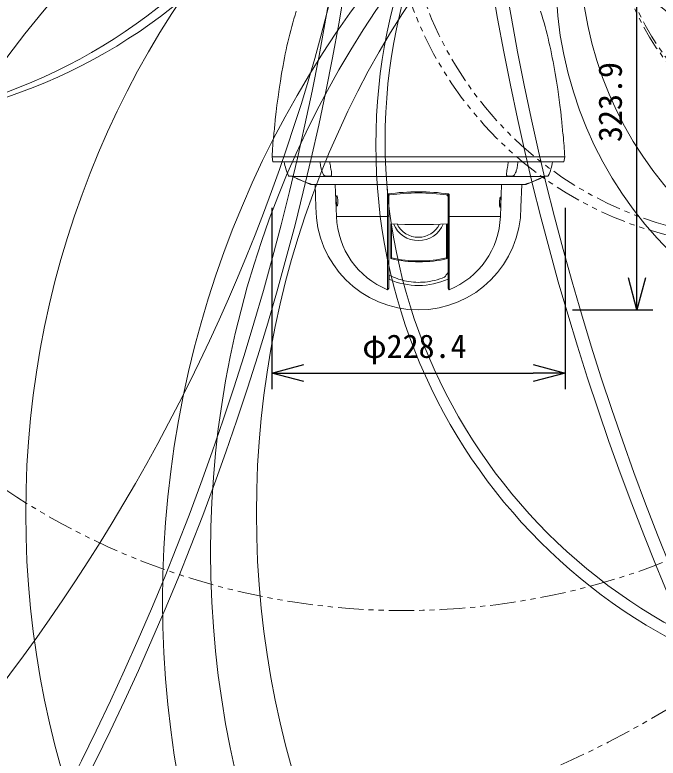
# Model space of a CAD drawing. Units: millimetres, scale not verified. Extents: x -9876 to 10121, y -1333 to 20075.
# Drawn here: x -53.5 to -3.3, y -12.5 to 45.5 of the extents above; entities that cross this region are included whole.
import ezdxf
from ezdxf.enums import TextEntityAlignment as Align

# ---------------------------------------------------------------- set-up
doc = ezdxf.new("R2010")
doc.units = ezdxf.units.MM
doc.header["$LTSCALE"] = 0.125
doc.linetypes.add('USER1', pattern=[31.75, 15.875, -3.175, 3.175, -3.175, 3.175, -3.175])
doc.layers.add('0-0_0', color=7, linetype='Continuous')
doc.layers.add('0-5_SUNPO', color=7, linetype='Continuous')
doc.layers.add('0-4_GAIKEI', color=1, linetype='Continuous', lineweight=18)
doc.styles.add('ＭＳ ゴシック', font='')
doc.styles.get('ＭＳ ゴシック').set_extended_font_data('MS Gothic')

# ---------------------------------------------------------------- blocks, each defined once
blk = doc.blocks.new('_Open30')
at = {"layer": '0-0_0'}
blk.add_line((0, 0), (-1, 0), dxfattribs=at)
blk.add_lwpolyline([(-1, 0.26795), (0, 0), (-1, -0.26795)], dxfattribs=at)
blk = doc.blocks.new('D1')
at = {"layer": '0-5_SUNPO'}
for p, q in [((160.0663, 397.9498), (160.0663, 383.823)), ((182.9663, 397.9498), (182.9663, 383.823)), ((162.5663, 385.073), (180.4663, 385.073))]:
    blk.add_line(p, q, dxfattribs=at)
at = {"layer": '0-5_SUNPO', "xscale": 2.5, "yscale": 2.5, "rotation": 180}
blk.add_blockref('_Open30', (160.0663, 385.073), dxfattribs=at)
at = {"layer": '0-5_SUNPO', "xscale": 2.5, "yscale": 2.5}
blk.add_blockref('_Open30', (182.9663, 385.073), dxfattribs=at)
at = {"layer": '0-5_SUNPO', "style": 'ＭＳ ゴシック'}
blk.add_text('φ228.4', height=1.833, dxfattribs=at).set_placement((167.1413, 385.698), align=Align.BOTTOM_LEFT)
blk = doc.blocks.new('D2')
at = {"layer": '0-5_SUNPO'}
for p, q in [((177.7399, 422.4324), (189.8182, 422.4324)), ((188.5682, 392.4983), (188.5682, 419.9324)), ((183.5327, 389.9983), (189.8182, 389.9983))]:
    blk.add_line(p, q, dxfattribs=at)
at = {"layer": '0-5_SUNPO', "xscale": 2.5, "yscale": 2.5}
for p, rotation in [((188.5682, 422.4324), 90), ((188.5682, 389.9983), 270)]:
    blk.add_blockref('_Open30', p, dxfattribs=dict(at, rotation=rotation))
at = {"layer": '0-5_SUNPO', "style": 'ＭＳ ゴシック'}
blk.add_text('323.9', height=1.833, rotation=90, dxfattribs=at).set_placement((187.9432, 403.0904), align=Align.BOTTOM_LEFT)

msp = doc.modelspace()

# ---------------------------------------------------------------- linework, layer by layer
at = {"layer": '0-4_GAIKEI'}
for p, q in [((-33.4034, 34.4444), (-10.5593, 34.4444)), ((-12.1457, 32.9144), (-31.8169, 32.9144)), ((-29.2368, 32.9376), (-29.2323, 32.9375)), ((-29.2323, 32.9375), (-29.0274, 32.9375)), ((-29.0274, 32.9376), (-28.8169, 32.9376)), ((-28.8169, 32.9376), (-28.8121, 32.9377)), ((-14.8352, 32.9376), (-15.0458, 32.9376)), ((-14.6304, 32.9375), (-14.8353, 32.9375)), ((-28.4649, 32.2863), (-28.3774, 29.781)), ((-24.3813, 24.0714), (-24.3813, 31.9241)), ((-15.4977, 32.2863), (-15.5852, 29.781)), ((-24.3025, 31.4461), (-24.3813, 31.4949)), ((-19.7207, 31.4768), (-19.6603, 31.4111)), ((-19.5813, 31.4949), (-19.6601, 31.4461)), ((-19.5813, 31.4949), (-19.5813, 24.0714)), ((-28.2699, 31.074), (-28.2661, 31.0044)), ((-24.3813, 29.781), (-28.3774, 29.781)), ((-24.2918, 29.8735), (-24.3813, 29.8068)), ((-24.2916, 29.8482), (-24.3813, 29.781)), ((-24.2916, 29.8482), (-24.2918, 29.8735)), ((-24.2916, 29.8482), (-24.2914, 29.7862)), ((-19.6711, 29.8482), (-19.6709, 29.8735)), ((-19.6711, 29.8482), (-19.5813, 29.781)), ((-19.6709, 29.8735), (-19.5813, 29.8068)), ((-15.5852, 29.781), (-19.5813, 29.781)), ((-24.1363, 29.2128), (-24.1363, 26.5028)), ((-24.0813, 29.2099), (-24.0813, 26.5557)), ((-19.7961, 29.2091), (-19.7961, 26.5654)), ((-19.7813, 29.2099), (-19.7813, 26.5557)), ((-19.7263, 26.5028), (-19.7263, 29.2128)), ((-24.0813, 26.5557), (-24.1363, 26.5028)), ((-19.7263, 26.5028), (-19.7813, 26.5557)), ((-24.2813, 25.1794), (-24.2914, 25.1794)), ((-24.2813, 24.8985), (-24.2813, 25.2229)), ((-24.2636, 24.8906), (-24.2637, 25.214)), ((-19.6713, 25.3856), (-19.6779, 25.4014)), ((-19.6713, 24.9031), (-19.6713, 24.1969)), ((-19.6713, 24.1969), (-19.5813, 24.0714))]:
    msp.add_line(p, q, dxfattribs=at)
at = {"layer": '0-4_GAIKEI', "color": 7}
for p, q in [((-33.3313, 34.0444), (-33.4034, 34.4444)), ((-10.6313, 34.0444), (-10.5593, 34.4444)), ((-33.3313, 34.0444), (-10.6313, 34.0444)), ((-32.0704, 32.9344), (-31.8493, 32.9344)), ((-30.4002, 32.2924), (-31.6208, 32.8156)), ((-13.5625, 32.2924), (-12.3418, 32.8156)), ((-11.8922, 32.9344), (-12.1134, 32.9344)), ((-30.257, 32.2844), (-30.2477, 32.2844)), ((-29.9813, 30.5044), (-30.0435, 32.2844)), ((-13.7061, 32.2844), (-14.7192, 32.2844)), ((-13.9813, 30.5044), (-13.9192, 32.2844)), ((-13.7057, 32.2844), (-13.715, 32.2844)), ((-13.5625, 32.2924), (-13.5627, 32.2924))]:
    msp.add_line(p, q, dxfattribs=at)
for points in [[(-33.1554, 37.3444), (-33.0842, 37.962), (-33.0202, 38.4769), (-32.9378, 39.0948), (-32.8493, 39.7119), (-32.7547, 40.3281), (-32.6532, 40.9432), (-32.5444, 41.5572), (-32.4871, 41.8637), (-32.4278, 42.1699), (-32.3664, 42.4757), (-32.3027, 42.7811), (-32.2367, 43.086), (-32.1681, 43.3903), (-32.0968, 43.694), (-32.0225, 43.997), (-31.9453, 44.2991), (-31.8648, 44.6004), (-31.7809, 44.9006), (-31.6935, 45.1999), (-31.6026, 45.4981), (-31.5083, 45.7952)], [(-10.8073, 37.3444), (-10.8784, 37.962), (-10.9424, 38.4769), (-11.0249, 39.0948), (-11.1133, 39.7119), (-11.208, 40.3281), (-11.3094, 40.9432), (-11.4182, 41.5572), (-11.4755, 41.8637), (-11.5348, 42.1699), (-11.5963, 42.4757), (-11.6599, 42.7811), (-11.726, 43.086), (-11.7946, 43.3903), (-11.8659, 43.694), (-11.9401, 43.997), (-12.0174, 44.2991), (-12.0979, 44.6004), (-12.1818, 44.9006), (-12.2692, 45.1999), (-12.3601, 45.4981), (-12.4543, 45.7952)], [(-13.6019, 32.2844), (-13.6021, 32.2844), (-30.3608, 32.2844)], [(-13.6923, 32.2863), (-29.2557, 32.2863), (-30.2704, 32.2863)]]:
    msp.add_lwpolyline(points, dxfattribs=at)
at = {"layer": '0-4_GAIKEI'}
for points in [[(-29.5905, 33.626), (-29.5755, 33.5524), (-29.5582, 33.479), (-29.5404, 33.4129), (-29.5202, 33.3476), (-29.4961, 33.2795), (-29.4683, 33.2115), (-29.4365, 33.1449), (-29.4093, 33.0959), (-29.3786, 33.0485), (-29.3555, 33.018), (-29.3298, 32.9891), (-29.2996, 32.9625)], [(-28.7849, 32.9625), (-28.7771, 32.9751), (-28.7712, 32.9888), (-28.7667, 33.0032), (-28.7611, 33.0304), (-28.758, 33.0585), (-28.7566, 33.0904), (-28.7569, 33.1227), (-28.7611, 33.1884), (-28.7687, 33.256), (-28.775, 33.3013), (-28.7896, 33.3924), (-28.8034, 33.4699), (-28.8327, 33.6261)], [(-15.0778, 32.9625), (-15.0855, 32.9751), (-15.0915, 32.9888), (-15.096, 33.0032), (-15.1016, 33.0304), (-15.1047, 33.0585), (-15.106, 33.0904), (-15.1057, 33.1227), (-15.1015, 33.1884), (-15.094, 33.256), (-15.0877, 33.3013), (-15.073, 33.3924), (-15.0593, 33.4699), (-15.03, 33.6261)], [(-14.2722, 33.626), (-14.2871, 33.5524), (-14.3044, 33.479), (-14.3223, 33.4129), (-14.3425, 33.3476), (-14.3666, 33.2795), (-14.3944, 33.2115), (-14.4262, 33.1449), (-14.4534, 33.0959), (-14.4841, 33.0485), (-14.5071, 33.018), (-14.5329, 32.9891), (-14.5631, 32.9625), (-14.5745, 32.9518), (-14.5881, 32.9448), (-14.6012, 32.9408), (-14.6259, 32.9376), (-14.6304, 32.9375)], [(-29.2996, 32.9625), (-29.2881, 32.9518), (-29.2746, 32.9448), (-29.2614, 32.9408), (-29.2368, 32.9376)], [(-28.8121, 32.9377), (-28.8006, 32.9391), (-28.7959, 32.9408), (-28.7904, 32.945), (-28.7868, 32.9521), (-28.7849, 32.9625)], [(-15.0458, 32.9376), (-15.0506, 32.9377), (-15.0621, 32.9391), (-15.0668, 32.9408), (-15.0722, 32.945), (-15.0759, 32.9521), (-15.0778, 32.9625)], [(-28.2661, 31.0044), (-28.265, 30.9323), (-28.2668, 30.8629), (-28.2737, 30.774), (-28.2847, 30.7009), (-28.297, 30.6516), (-28.3035, 30.6333), (-28.3103, 30.6195), (-28.3171, 30.61), (-28.324, 30.6051), (-28.3279, 30.6044), (-28.3327, 30.6055), (-28.3374, 30.6091), (-28.342, 30.6149), (-28.3508, 30.6337), (-28.3589, 30.6615), (-28.3664, 30.698), (-28.3761, 30.7676), (-28.3839, 30.8523), (-28.3921, 31.0044), (-28.3945, 31.1106), (-28.3938, 31.2083), (-28.3912, 31.27), (-28.3868, 31.3213), (-28.3827, 31.3491), (-28.3779, 31.3715), (-28.3726, 31.3874), (-28.3666, 31.3981), (-28.3616, 31.4028), (-28.3562, 31.4044), (-28.352, 31.4035), (-28.3433, 31.3968), (-28.3365, 31.3875), (-28.3295, 31.3746), (-28.3153, 31.3381), (-28.3046, 31.301), (-28.2943, 31.2564), (-28.2846, 31.202), (-28.2764, 31.1416), (-28.2699, 31.074)], [(-24.3813, 31.4949), (-24.3792, 31.5104), (-24.3732, 31.5241), (-24.3621, 31.5362), (-24.3486, 31.5429), (-24.3434, 31.544)], [(-24.2894, 31.4821), (-24.2804, 31.4886), (-24.2687, 31.4911), (-24.2603, 31.4901), (-24.2541, 31.4878), (-24.2505, 31.4853)], [(-19.6732, 31.4821), (-19.6823, 31.4886), (-19.6939, 31.4911), (-19.7023, 31.4901), (-19.7086, 31.4878), (-19.7122, 31.4853)], [(-19.5813, 31.4949), (-19.5834, 31.5104), (-19.5895, 31.5241), (-19.6005, 31.5362), (-19.6141, 31.5429), (-19.6192, 31.544)], [(-24.2914, 29.7862), (-24.2913, 24.1969), (-24.3813, 24.0714)], [(-19.6711, 29.8482), (-19.6712, 29.7862), (-19.6713, 24.1969)], [(-24.2914, 25.2281), (-24.1074, 25.1379), (-23.9199, 25.0548), (-23.8248, 25.0159), (-23.7289, 24.9788), (-23.6326, 24.9438), (-23.5356, 24.9106), (-23.3788, 24.8615), (-23.2205, 24.8174), (-23.0609, 24.7783), (-22.9001, 24.7443), (-22.7382, 24.7156), (-22.5574, 24.6898), (-22.3757, 24.6705), (-22.1935, 24.6577), (-22.0109, 24.6516), (-21.8283, 24.652), (-21.6457, 24.659), (-21.4636, 24.6726), (-21.282, 24.6927), (-21.1013, 24.7194), (-21.0018, 24.7369), (-20.9027, 24.7563), (-20.7057, 24.8011), (-20.5107, 24.8536), (-20.3179, 24.9136), (-20.1277, 24.9811), (-19.9403, 25.0558)]]:
    msp.add_lwpolyline(points, dxfattribs=at)
msp.add_lwpolyline([(-15.5584, 30.9044), (-15.5556, 31.0105), (-15.555, 31.1083), (-15.5564, 31.1761), (-15.5598, 31.2311), (-15.5651, 31.2715), (-15.5695, 31.2888), (-15.5747, 31.2998), (-15.5794, 31.3038), (-15.5818, 31.3044), (-15.5861, 31.303), (-15.5907, 31.2988), (-15.5954, 31.2919), (-15.6037, 31.2744), (-15.6123, 31.2496), (-15.6215, 31.2152), (-15.6305, 31.1732), (-15.6392, 31.1224), (-15.6468, 31.0654), (-15.6543, 30.9869), (-15.6589, 30.9044), (-15.6602, 30.8323), (-15.659, 30.7629), (-15.6536, 30.6741), (-15.6447, 30.6009), (-15.6349, 30.5516), (-15.6241, 30.5194), (-15.6167, 30.5079), (-15.6131, 30.5051), (-15.61, 30.5044), (-15.6083, 30.5046), (-15.605, 30.5064), (-15.6001, 30.5126), (-15.5954, 30.5228), (-15.5885, 30.5468), (-15.5823, 30.5803), (-15.5743, 30.6436), (-15.5677, 30.7226)], close=True, dxfattribs=at)
for centre, radius in [((-240.9301, 82.8827), 215.0153), ((-239.8571, 82.864), 215.0153), ((193.2439, 82.8173), 212.3644), ((194.317, 82.8361), 212.3644), ((-172.4246, 82.609), 147.9619), ((24.1882, 79.7781), 43.2814), ((25.2613, 79.7969), 43.2814), ((-68.8427, 79.7898), 42.9001), ((-67.7697, 79.7711), 42.9001), ((19.6345, -57.5518), 136.7235), ((36.6506, -65.5983), 144.7701), ((19.1732, -12.3731), 91.3511), ((19.7047, 6.6374), 72.3237), ((37.207, -0.1692), 79.1472), ((37.359, 3.6062), 75.5619), ((37.7047, 6.6374), 72.3237), ((18.4854, 35.3739), 43.7906), ((18.7002, 35.697), 43.2786), ((19.1549, 48.5445), 30.413), ((19.1796, 50.432), 28.5255), ((27.0102, -627.0693), 705.8096), ((30.8552, -270.6646), 349.3842), ((30.0553, -320.4299), 398.5536), ((30.6801, -287.6783), 365.7985)]:
    msp.add_circle(centre, radius, dxfattribs=at)
at = {"layer": '0-4_GAIKEI', "linetype": 'USER1'}
for centre, radius in [((-40.8512, 54.6499), 73.962), ((-23.0823, 55.1253), 56.0716), ((4.4115, 56.153), 28.6743), ((4.9079, 56.1281), 28.0634), ((13.4026, 54.2856), 20.2846), ((13.4264, 54.2964), 20.1384)]:
    msp.add_circle(centre, radius, dxfattribs=at)
at = {"layer": '0-4_GAIKEI', "color": 7}
for centre, radius, start, end in [((-47.1812, 38.1424), 14.0486, 351.82334, 356.74337), ((-47.1812, 38.1424), 14.0486, 351.82334, 356.74336), ((3.2185, 38.1424), 14.0486, 183.25663, 188.17666), ((3.2186, 38.1424), 14.0486, 183.25663, 188.17666), ((24.5383, 30.9372), 58.0477, 174.8534, 176.53618), ((-68.5009, 30.9372), 58.0477, 3.46381, 5.1466), ((-28.783, 34.5782), 3.7034, 188.28762, 205.86503), ((-15.1797, 34.5782), 3.7034, 334.13496, 351.71237), ((-32.0704, 32.9844), 0.05, 205.86503, 270), ((-31.6757, 33.179), 0.3, 234.64087, 241.91016), ((-28.0473, 39.9788), 8.0073, 241.91559, 253.88126), ((-15.9153, 39.9788), 8.0073, 286.11874, 298.0844), ((-12.287, 33.179), 0.3, 298.08985, 305.36195), ((-11.8922, 32.9844), 0.05, 270, 334.13496), ((-30.3608, 32.3844), 0.1, 246.80146, 270.00005), ((-13.6019, 32.3844), 0.1, 269.99994, 293.19854), ((-21.9813, 30.5044), 8, 180.00001, 359.99998)]:
    msp.add_arc(centre, radius, start, end, dxfattribs=at)
at = {"layer": '0-4_GAIKEI'}
for centre, radius, start, end in [((-24.6083, 34.565), 5.0699, 185.92546, 190.67365), ((-23.8476, 34.5652), 5.0728, 185.92443, 190.66885), ((-20.0151, 34.5652), 5.0728, 349.33115, 354.07557), ((-19.2543, 34.565), 5.0699, 349.32635, 354.07454), ((-17.6033, 42.3835), 12.7642, 238.12608, 238.76079), ((855.4291, 36.6611), 879.7471, 180.33963, 180.44206), ((-24.2499, 31.4474), 0.0526, 138.79301, 181.43133), ((-24.5862, 31.1441), 0.4787, 42.45183, 45.46225), ((-24.2171, 31.4291), 0.0413, 98.12795, 112.61972), ((-7.2187, 42.8989), 16.9772, 222.28917, 222.87255), ((-26.359, 42.383), 12.7636, 301.23919, 301.87394), ((-19.7455, 31.4291), 0.0413, 67.38029, 81.87206), ((-19.3765, 31.1441), 0.4787, 134.53775, 137.54818), ((-19.7128, 31.4474), 0.0526, 358.56867, 41.20702), ((-899.3898, 36.6611), 879.7452, 359.55794, 359.66036), ((-21.9813, 30.0044), 6.4, 182, 247.97568), ((-21.9813, 30.0044), 6.4, 292.02431, 358), ((-21.9813, 30.0044), 2.1, 202.46589, 337.3935), ((-21.9838, 30.0044), 1.84, 206.30013, 333.55449), ((-29.5688, 32.6374), 12.2552, 321.78257, 323.86376), ((-24.2512, 24.918), 0.0301, 180.14389, 245.80988), ((-21.9813, 30.0044), 5.5999, 245.75003, 245.93893), ((-21.9813, 30.0044), 5.6, 245.9494, 294.36261)]:
    msp.add_arc(centre, radius, start, end, dxfattribs=at)
for centre, major_axis, ratio, start_param, end_param in [((-21.9813, 29.3626), (6.3812, 0), 0.367974, 1.1916089, 1.9499858), ((-21.9813, 29.3471), (6.1896, 0), 0.367949, 1.2002119, 1.9413859), ((-21.9313, 30.0044), (6.1003, 0), 0.13918, 4.342555, 5.0822171), ((-21.9313, 30.0047), (6.1003, 0), 0.615693, 4.3425533, 5.0822155), ((-21.9313, 30.005), (5.9805, 0), 0.61572, 4.3446587, 5.0801219)]:
    msp.add_ellipse(centre, major_axis=major_axis, ratio=ratio, start_param=start_param, end_param=end_param, dxfattribs=at)

# ---------------------------------------------------------------- block references
at = {"layer": '0-5_SUNPO'}
for name in ['D2', 'D1']:
    msp.add_blockref(name, (-193.4976, -367.4939), dxfattribs=at)

doc.saveas('drawing.dxf')
